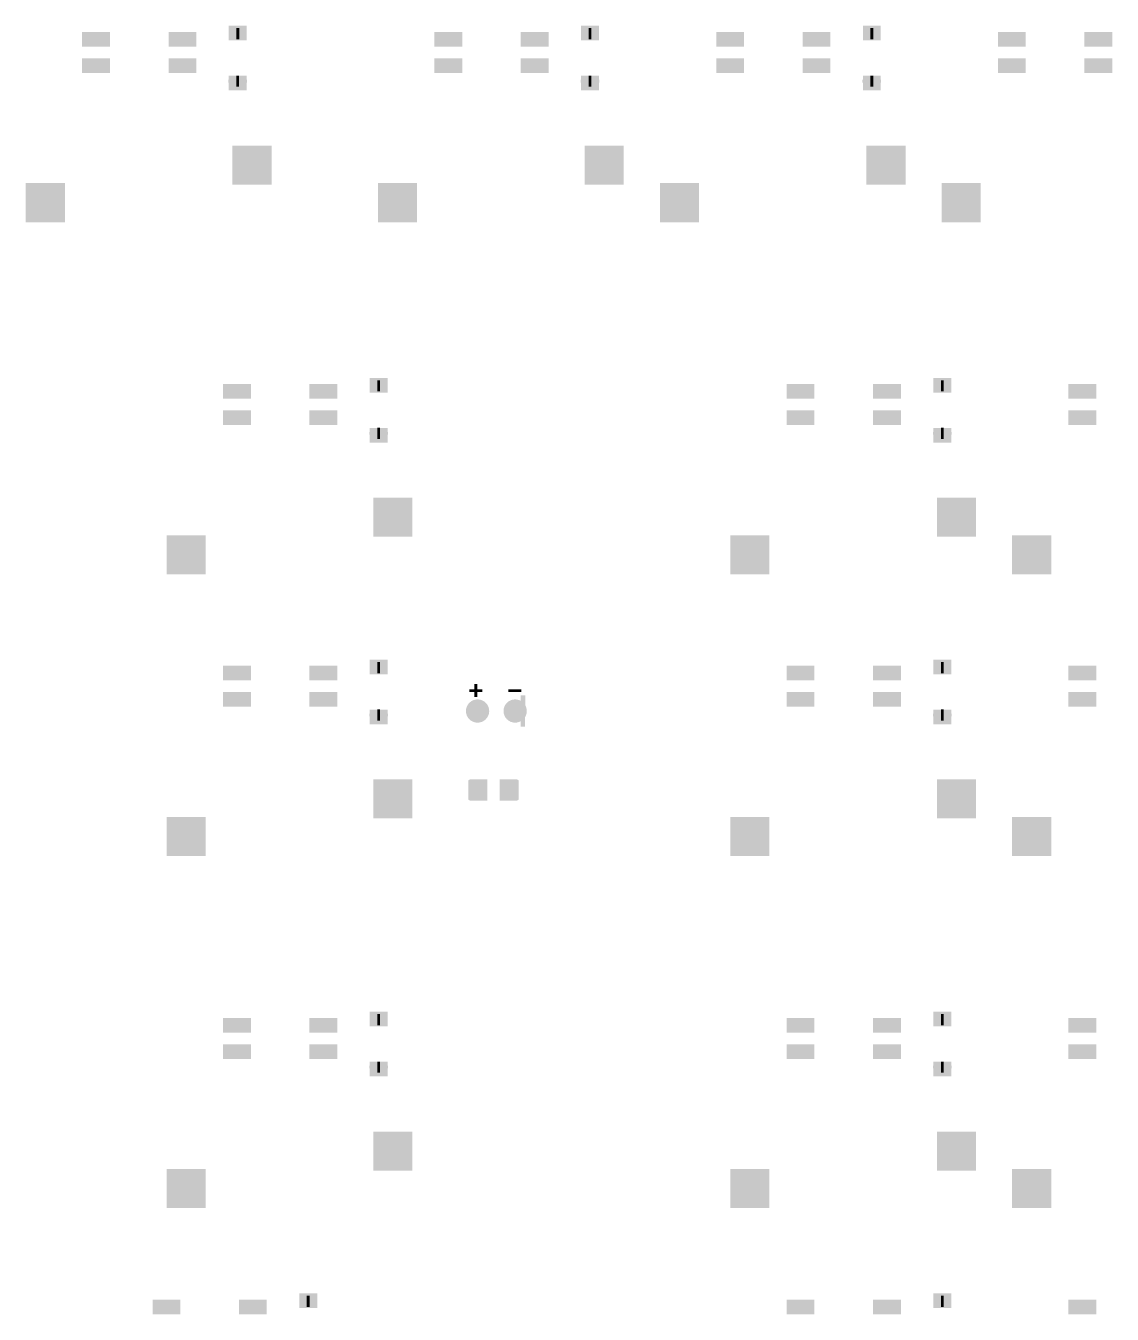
# Model space of a CAD drawing. Extents: x -38 to 13910, y -467 to 6521.
# Drawn here: x 506 to 3398, y 2987 to 6417 of the extents above; entities that cross this region are included whole.
import ezdxf

# ---------------------------------------------------------------- set-up
doc = ezdxf.new("R2010")
doc.units = 0
doc.header["$MEASUREMENT"] = 0
for name, color, linetype, true_color in [('BottomLayer', 5, 'Continuous', 0x0000ff), ('BottomPasteMaskLayer', 7, 'Continuous', 0x800000), ('BottomSolderMaskLayer', 7, 'Continuous', 0xaa00ff), ('Document', 7, 'Continuous', 0xffffff), ('Multi-Layer', 7, 'Continuous', 0xc0c0c0), ('TopSolderMaskLayer', 7, 'Continuous', 0x800080)]:
    doc.layers.add(name, color=color, linetype=linetype, true_color=true_color)

msp = doc.modelspace()

# ---------------------------------------------------------------- hatches: boundary and pattern name
at = {"layer": 'BottomLayer'}
for points in [[(1048, 6416.1), (1048, 6378.7), (1093.3, 6378.7), (1093.3, 6416.1)], [(1985.5, 6416.1), (1985.5, 6378.7), (2030.8, 6378.7), (2030.8, 6416.1)], [(2735.5, 6416.1), (2735.5, 6378.7), (2780.8, 6378.7), (2780.8, 6416.1)], [(658.4, 6398.5), (728.4, 6398.5), (728.4, 6363.5), (658.4, 6363.5)], [(888.4, 6398.5), (958.4, 6398.5), (958.4, 6363.5), (888.4, 6363.5)], [(1595.9, 6398.5), (1665.9, 6398.5), (1665.9, 6363.5), (1595.9, 6363.5)], [(1825.9, 6398.5), (1895.9, 6398.5), (1895.9, 6363.5), (1825.9, 6363.5)], [(2345.9, 6398.5), (2415.9, 6398.5), (2415.9, 6363.5), (2345.9, 6363.5)], [(2575.9, 6398.5), (2645.9, 6398.5), (2645.9, 6363.5), (2575.9, 6363.5)], [(3095.9, 6398.5), (3165.9, 6398.5), (3165.9, 6363.5), (3095.9, 6363.5)], [(3325.9, 6398.5), (3395.9, 6398.5), (3395.9, 6363.5), (3325.9, 6363.5)], [(658.4, 6328.5), (728.4, 6328.5), (728.4, 6293.5), (658.4, 6293.5)], [(888.4, 6328.5), (958.4, 6328.5), (958.4, 6293.5), (888.4, 6293.5)], [(1595.9, 6328.5), (1665.9, 6328.5), (1665.9, 6293.5), (1595.9, 6293.5)], [(1825.9, 6328.5), (1895.9, 6328.5), (1895.9, 6293.5), (1825.9, 6293.5)], [(2345.9, 6328.5), (2415.9, 6328.5), (2415.9, 6293.5), (2345.9, 6293.5)], [(2575.9, 6328.5), (2645.9, 6328.5), (2645.9, 6293.5), (2575.9, 6293.5)], [(3095.9, 6328.5), (3165.9, 6328.5), (3165.9, 6293.5), (3095.9, 6293.5)], [(3325.9, 6328.5), (3395.9, 6328.5), (3395.9, 6293.5), (3325.9, 6293.5)], [(1048, 6282.9), (1048, 6245.5), (1093.3, 6245.5), (1093.3, 6282.9)], [(1985.5, 6282.9), (1985.5, 6245.5), (2030.8, 6245.5), (2030.8, 6282.9)], [(2735.5, 6282.9), (2735.5, 6245.5), (2780.8, 6245.5), (2780.8, 6282.9)], [(1058.4, 6096), (1158.4, 6096), (1158.4, 5996), (1058.4, 5996)], [(1995.9, 6096), (2095.9, 6096), (2095.9, 5996), (1995.9, 5996)], [(2745.9, 6096), (2845.9, 6096), (2845.9, 5996), (2745.9, 5996)], [(508.4, 5996), (608.4, 5996), (608.4, 5896), (508.4, 5896)], [(1445.9, 5996), (1545.9, 5996), (1545.9, 5896), (1445.9, 5896)], [(2195.9, 5996), (2295.9, 5996), (2295.9, 5896), (2195.9, 5896)], [(2945.9, 5996), (3045.9, 5996), (3045.9, 5896), (2945.9, 5896)], [(1033.4, 5461), (1103.4, 5461), (1103.4, 5426), (1033.4, 5426)], [(1263.4, 5461), (1333.4, 5461), (1333.4, 5426), (1263.4, 5426)], [(1423, 5478.6), (1423, 5441.2), (1468.3, 5441.2), (1468.3, 5478.6)], [(2533.4, 5461), (2603.4, 5461), (2603.4, 5426), (2533.4, 5426)], [(2763.4, 5461), (2833.4, 5461), (2833.4, 5426), (2763.4, 5426)], [(2923, 5478.6), (2923, 5441.2), (2968.3, 5441.2), (2968.3, 5478.6)], [(3283.4, 5461), (3353.4, 5461), (3353.4, 5426), (3283.4, 5426)], [(1033.4, 5391), (1103.4, 5391), (1103.4, 5356), (1033.4, 5356)], [(1263.4, 5391), (1333.4, 5391), (1333.4, 5356), (1263.4, 5356)], [(2533.4, 5391), (2603.4, 5391), (2603.4, 5356), (2533.4, 5356)], [(2763.4, 5391), (2833.4, 5391), (2833.4, 5356), (2763.4, 5356)], [(3283.4, 5391), (3353.4, 5391), (3353.4, 5356), (3283.4, 5356)], [(1423, 5345.4), (1423, 5308), (1468.3, 5308), (1468.3, 5345.4)], [(2923, 5345.4), (2923, 5308), (2968.3, 5308), (2968.3, 5345.4)], [(1433.4, 5158.5), (1533.4, 5158.5), (1533.4, 5058.5), (1433.4, 5058.5)], [(2933.4, 5158.5), (3033.4, 5158.5), (3033.4, 5058.5), (2933.4, 5058.5)], [(883.4, 5058.5), (983.4, 5058.5), (983.4, 4958.5), (883.4, 4958.5)], [(2383.4, 5058.5), (2483.4, 5058.5), (2483.4, 4958.5), (2383.4, 4958.5)], [(3133.4, 5058.5), (3233.4, 5058.5), (3233.4, 4958.5), (3133.4, 4958.5)], [(1033.4, 4711), (1103.4, 4711), (1103.4, 4676), (1033.4, 4676)], [(1263.4, 4711), (1333.4, 4711), (1333.4, 4676), (1263.4, 4676)], [(1423, 4728.6), (1423, 4691.2), (1468.3, 4691.2), (1468.3, 4728.6)], [(2533.4, 4711), (2603.4, 4711), (2603.4, 4676), (2533.4, 4676)], [(2763.4, 4711), (2833.4, 4711), (2833.4, 4676), (2763.4, 4676)], [(2923, 4728.6), (2923, 4691.2), (2968.3, 4691.2), (2968.3, 4728.6)], [(3283.4, 4711), (3353.4, 4711), (3353.4, 4676), (3283.4, 4676)], [(1033.4, 4641), (1103.4, 4641), (1103.4, 4606), (1033.4, 4606)], [(1263.4, 4641), (1333.4, 4641), (1333.4, 4606), (1263.4, 4606)], [(2533.4, 4641), (2603.4, 4641), (2603.4, 4606), (2533.4, 4606)], [(2763.4, 4641), (2833.4, 4641), (2833.4, 4606), (2763.4, 4606)], [(3283.4, 4641), (3353.4, 4641), (3353.4, 4606), (3283.4, 4606)], [(1423, 4595.3), (1423, 4557.9), (1468.3, 4557.9), (1468.3, 4595.3)], [(2923, 4595.3), (2923, 4557.9), (2968.3, 4557.9), (2968.3, 4595.3)], [(1433.4, 4408.5), (1533.4, 4408.5), (1533.4, 4308.5), (1433.4, 4308.5)], [(1734, 4355.2), (1734, 4409.4), (1689.4, 4409.4), (1689.4, 4355.2)], [(1768.2, 4355.2), (1768.2, 4409.4), (1812.8, 4409.4), (1812.8, 4355.2)], [(2933.4, 4408.5), (3033.4, 4408.5), (3033.4, 4308.5), (2933.4, 4308.5)], [(883.4, 4308.5), (983.4, 4308.5), (983.4, 4208.5), (883.4, 4208.5)], [(2383.4, 4308.5), (2483.4, 4308.5), (2483.4, 4208.5), (2383.4, 4208.5)], [(3133.4, 4308.5), (3233.4, 4308.5), (3233.4, 4208.5), (3133.4, 4208.5)], [(1033.4, 3773.5), (1103.4, 3773.5), (1103.4, 3738.5), (1033.4, 3738.5)], [(1263.4, 3773.5), (1333.4, 3773.5), (1333.4, 3738.5), (1263.4, 3738.5)], [(1423, 3791.1), (1423, 3753.7), (1468.3, 3753.7), (1468.3, 3791.1)], [(2533.4, 3773.5), (2603.4, 3773.5), (2603.4, 3738.5), (2533.4, 3738.5)], [(2763.4, 3773.5), (2833.4, 3773.5), (2833.4, 3738.5), (2763.4, 3738.5)], [(2923, 3791.1), (2923, 3753.7), (2968.3, 3753.7), (2968.3, 3791.1)], [(3283.4, 3773.5), (3353.4, 3773.5), (3353.4, 3738.5), (3283.4, 3738.5)], [(1033.4, 3703.5), (1103.4, 3703.5), (1103.4, 3668.5), (1033.4, 3668.5)], [(1263.4, 3703.5), (1333.4, 3703.5), (1333.4, 3668.5), (1263.4, 3668.5)], [(2533.4, 3703.5), (2603.4, 3703.5), (2603.4, 3668.5), (2533.4, 3668.5)], [(2763.4, 3703.5), (2833.4, 3703.5), (2833.4, 3668.5), (2763.4, 3668.5)], [(3283.4, 3703.5), (3353.4, 3703.5), (3353.4, 3668.5), (3283.4, 3668.5)], [(1423, 3657.8), (1423, 3620.4), (1468.3, 3620.4), (1468.3, 3657.8)], [(2923, 3657.8), (2923, 3620.4), (2968.3, 3620.4), (2968.3, 3657.8)], [(1433.4, 3471), (1533.4, 3471), (1533.4, 3371), (1433.4, 3371)], [(2933.4, 3471), (3033.4, 3471), (3033.4, 3371), (2933.4, 3371)], [(883.4, 3371), (983.4, 3371), (983.4, 3271), (883.4, 3271)], [(2383.4, 3371), (2483.4, 3371), (2483.4, 3271), (2383.4, 3271)], [(3133.4, 3371), (3233.4, 3371), (3233.4, 3271), (3133.4, 3271)], [(845.9, 3023.5), (915.9, 3023.5), (915.9, 2988.5), (845.9, 2988.5)], [(1075.9, 3023.5), (1145.9, 3023.5), (1145.9, 2988.5), (1075.9, 2988.5)], [(1235.5, 3041.1), (1235.5, 3003.7), (1280.8, 3003.7), (1280.8, 3041.1)], [(2533.4, 3023.5), (2603.4, 3023.5), (2603.4, 2988.5), (2533.4, 2988.5)], [(2763.4, 3023.5), (2833.4, 3023.5), (2833.4, 2988.5), (2763.4, 2988.5)], [(2923, 3041.1), (2923, 3003.7), (2968.3, 3003.7), (2968.3, 3041.1)], [(3283.4, 3023.5), (3353.4, 3023.5), (3353.4, 2988.5), (3283.4, 2988.5)]]:
    msp.add_hatch(color=256, dxfattribs=at).paths.add_polyline_path(points)
at = {"layer": 'BottomPasteMaskLayer'}
for points in [[(1048, 6416.1), (1048, 6378.7), (1093.3, 6378.7), (1093.3, 6416.1)], [(1985.5, 6416.1), (1985.5, 6378.7), (2030.8, 6378.7), (2030.8, 6416.1)], [(2735.5, 6416.1), (2735.5, 6378.7), (2780.8, 6378.7), (2780.8, 6416.1)], [(658.4, 6398.5), (728.4, 6398.5), (728.4, 6363.5), (658.4, 6363.5)], [(888.4, 6398.5), (958.4, 6398.5), (958.4, 6363.5), (888.4, 6363.5)], [(1595.9, 6398.5), (1665.9, 6398.5), (1665.9, 6363.5), (1595.9, 6363.5)], [(1825.9, 6398.5), (1895.9, 6398.5), (1895.9, 6363.5), (1825.9, 6363.5)], [(2345.9, 6398.5), (2415.9, 6398.5), (2415.9, 6363.5), (2345.9, 6363.5)], [(2575.9, 6398.5), (2645.9, 6398.5), (2645.9, 6363.5), (2575.9, 6363.5)], [(3095.9, 6398.5), (3165.9, 6398.5), (3165.9, 6363.5), (3095.9, 6363.5)], [(3325.9, 6398.5), (3395.9, 6398.5), (3395.9, 6363.5), (3325.9, 6363.5)], [(658.4, 6328.5), (728.4, 6328.5), (728.4, 6293.5), (658.4, 6293.5)], [(888.4, 6328.5), (958.4, 6328.5), (958.4, 6293.5), (888.4, 6293.5)], [(1595.9, 6328.5), (1665.9, 6328.5), (1665.9, 6293.5), (1595.9, 6293.5)], [(1825.9, 6328.5), (1895.9, 6328.5), (1895.9, 6293.5), (1825.9, 6293.5)], [(2345.9, 6328.5), (2415.9, 6328.5), (2415.9, 6293.5), (2345.9, 6293.5)], [(2575.9, 6328.5), (2645.9, 6328.5), (2645.9, 6293.5), (2575.9, 6293.5)], [(3095.9, 6328.5), (3165.9, 6328.5), (3165.9, 6293.5), (3095.9, 6293.5)], [(3325.9, 6328.5), (3395.9, 6328.5), (3395.9, 6293.5), (3325.9, 6293.5)], [(1048, 6282.9), (1048, 6245.5), (1093.3, 6245.5), (1093.3, 6282.9)], [(1985.5, 6282.9), (1985.5, 6245.5), (2030.8, 6245.5), (2030.8, 6282.9)], [(2735.5, 6282.9), (2735.5, 6245.5), (2780.8, 6245.5), (2780.8, 6282.9)], [(1058.4, 6096), (1158.4, 6096), (1158.4, 5996), (1058.4, 5996)], [(1995.9, 6096), (2095.9, 6096), (2095.9, 5996), (1995.9, 5996)], [(2745.9, 6096), (2845.9, 6096), (2845.9, 5996), (2745.9, 5996)], [(508.4, 5996), (608.4, 5996), (608.4, 5896), (508.4, 5896)], [(1445.9, 5996), (1545.9, 5996), (1545.9, 5896), (1445.9, 5896)], [(2195.9, 5996), (2295.9, 5996), (2295.9, 5896), (2195.9, 5896)], [(2945.9, 5996), (3045.9, 5996), (3045.9, 5896), (2945.9, 5896)], [(1033.4, 5461), (1103.4, 5461), (1103.4, 5426), (1033.4, 5426)], [(1263.4, 5461), (1333.4, 5461), (1333.4, 5426), (1263.4, 5426)], [(1423, 5478.6), (1423, 5441.2), (1468.3, 5441.2), (1468.3, 5478.6)], [(2533.4, 5461), (2603.4, 5461), (2603.4, 5426), (2533.4, 5426)], [(2763.4, 5461), (2833.4, 5461), (2833.4, 5426), (2763.4, 5426)], [(2923, 5478.6), (2923, 5441.2), (2968.3, 5441.2), (2968.3, 5478.6)], [(3283.4, 5461), (3353.4, 5461), (3353.4, 5426), (3283.4, 5426)], [(1033.4, 5391), (1103.4, 5391), (1103.4, 5356), (1033.4, 5356)], [(1263.4, 5391), (1333.4, 5391), (1333.4, 5356), (1263.4, 5356)], [(2533.4, 5391), (2603.4, 5391), (2603.4, 5356), (2533.4, 5356)], [(2763.4, 5391), (2833.4, 5391), (2833.4, 5356), (2763.4, 5356)], [(3283.4, 5391), (3353.4, 5391), (3353.4, 5356), (3283.4, 5356)], [(1423, 5345.4), (1423, 5308), (1468.3, 5308), (1468.3, 5345.4)], [(2923, 5345.4), (2923, 5308), (2968.3, 5308), (2968.3, 5345.4)], [(1433.4, 5158.5), (1533.4, 5158.5), (1533.4, 5058.5), (1433.4, 5058.5)], [(2933.4, 5158.5), (3033.4, 5158.5), (3033.4, 5058.5), (2933.4, 5058.5)], [(883.4, 5058.5), (983.4, 5058.5), (983.4, 4958.5), (883.4, 4958.5)], [(2383.4, 5058.5), (2483.4, 5058.5), (2483.4, 4958.5), (2383.4, 4958.5)], [(3133.4, 5058.5), (3233.4, 5058.5), (3233.4, 4958.5), (3133.4, 4958.5)], [(1033.4, 4711), (1103.4, 4711), (1103.4, 4676), (1033.4, 4676)], [(1263.4, 4711), (1333.4, 4711), (1333.4, 4676), (1263.4, 4676)], [(1423, 4728.6), (1423, 4691.2), (1468.3, 4691.2), (1468.3, 4728.6)], [(2533.4, 4711), (2603.4, 4711), (2603.4, 4676), (2533.4, 4676)], [(2763.4, 4711), (2833.4, 4711), (2833.4, 4676), (2763.4, 4676)], [(2923, 4728.6), (2923, 4691.2), (2968.3, 4691.2), (2968.3, 4728.6)], [(3283.4, 4711), (3353.4, 4711), (3353.4, 4676), (3283.4, 4676)], [(1033.4, 4641), (1103.4, 4641), (1103.4, 4606), (1033.4, 4606)], [(1263.4, 4641), (1333.4, 4641), (1333.4, 4606), (1263.4, 4606)], [(2533.4, 4641), (2603.4, 4641), (2603.4, 4606), (2533.4, 4606)], [(2763.4, 4641), (2833.4, 4641), (2833.4, 4606), (2763.4, 4606)], [(3283.4, 4641), (3353.4, 4641), (3353.4, 4606), (3283.4, 4606)], [(1423, 4595.3), (1423, 4557.9), (1468.3, 4557.9), (1468.3, 4595.3)], [(2923, 4595.3), (2923, 4557.9), (2968.3, 4557.9), (2968.3, 4595.3)], [(1433.4, 4408.5), (1533.4, 4408.5), (1533.4, 4308.5), (1433.4, 4308.5)], [(1733.4, 4357.1), (1733.4, 4373.6), (1715.9, 4373.6), (1715.9, 4391.3), (1733.2, 4391.3), (1733.4, 4407.5), (1731.4, 4409.4), (1686.1, 4409.4), (1684.2, 4407.5), (1684.2, 4357.1), (1686.1, 4355.1), (1731.4, 4355.1)], [(1818, 4357.1), (1818, 4407.5), (1816.1, 4409.4), (1770.8, 4409.4), (1768.8, 4407.5), (1768.6, 4391.3), (1786.3, 4391.3), (1786.3, 4373.6), (1769, 4373.6), (1768.8, 4357.1), (1770.8, 4355.1), (1816.1, 4355.1)], [(2933.4, 4408.5), (3033.4, 4408.5), (3033.4, 4308.5), (2933.4, 4308.5)], [(883.4, 4308.5), (983.4, 4308.5), (983.4, 4208.5), (883.4, 4208.5)], [(2383.4, 4308.5), (2483.4, 4308.5), (2483.4, 4208.5), (2383.4, 4208.5)], [(3133.4, 4308.5), (3233.4, 4308.5), (3233.4, 4208.5), (3133.4, 4208.5)], [(1033.4, 3773.5), (1103.4, 3773.5), (1103.4, 3738.5), (1033.4, 3738.5)], [(1263.4, 3773.5), (1333.4, 3773.5), (1333.4, 3738.5), (1263.4, 3738.5)], [(1423, 3791.1), (1423, 3753.7), (1468.3, 3753.7), (1468.3, 3791.1)], [(2533.4, 3773.5), (2603.4, 3773.5), (2603.4, 3738.5), (2533.4, 3738.5)], [(2763.4, 3773.5), (2833.4, 3773.5), (2833.4, 3738.5), (2763.4, 3738.5)], [(2923, 3791.1), (2923, 3753.7), (2968.3, 3753.7), (2968.3, 3791.1)], [(3283.4, 3773.5), (3353.4, 3773.5), (3353.4, 3738.5), (3283.4, 3738.5)], [(1033.4, 3703.5), (1103.4, 3703.5), (1103.4, 3668.5), (1033.4, 3668.5)], [(1263.4, 3703.5), (1333.4, 3703.5), (1333.4, 3668.5), (1263.4, 3668.5)], [(2533.4, 3703.5), (2603.4, 3703.5), (2603.4, 3668.5), (2533.4, 3668.5)], [(2763.4, 3703.5), (2833.4, 3703.5), (2833.4, 3668.5), (2763.4, 3668.5)], [(3283.4, 3703.5), (3353.4, 3703.5), (3353.4, 3668.5), (3283.4, 3668.5)], [(1423, 3657.8), (1423, 3620.4), (1468.3, 3620.4), (1468.3, 3657.8)], [(2923, 3657.8), (2923, 3620.4), (2968.3, 3620.4), (2968.3, 3657.8)], [(1433.4, 3471), (1533.4, 3471), (1533.4, 3371), (1433.4, 3371)], [(2933.4, 3471), (3033.4, 3471), (3033.4, 3371), (2933.4, 3371)], [(883.4, 3371), (983.4, 3371), (983.4, 3271), (883.4, 3271)], [(2383.4, 3371), (2483.4, 3371), (2483.4, 3271), (2383.4, 3271)], [(3133.4, 3371), (3233.4, 3371), (3233.4, 3271), (3133.4, 3271)], [(845.9, 3023.5), (915.9, 3023.5), (915.9, 2988.5), (845.9, 2988.5)], [(1075.9, 3023.5), (1145.9, 3023.5), (1145.9, 2988.5), (1075.9, 2988.5)], [(1235.5, 3041.1), (1235.5, 3003.7), (1280.8, 3003.7), (1280.8, 3041.1)], [(2533.4, 3023.5), (2603.4, 3023.5), (2603.4, 2988.5), (2533.4, 2988.5)], [(2763.4, 3023.5), (2833.4, 3023.5), (2833.4, 2988.5), (2763.4, 2988.5)], [(2923, 3041.1), (2923, 3003.7), (2968.3, 3003.7), (2968.3, 3041.1)], [(3283.4, 3023.5), (3353.4, 3023.5), (3353.4, 2988.5), (3283.4, 2988.5)]]:
    msp.add_hatch(color=256, dxfattribs=at).paths.add_polyline_path(points)
at = {"layer": 'BottomSolderMaskLayer'}
for points in [[(1046.8, 6417), (1046.8, 6377.9), (1094.5, 6377.9), (1094.5, 6417)], [(1984.3, 6417), (1984.3, 6377.9), (2032, 6377.9), (2032, 6417)], [(2734.3, 6417), (2734.3, 6377.9), (2782, 6377.9), (2782, 6417)], [(656.4, 6400.5), (730.4, 6400.5), (730.4, 6361.5), (656.4, 6361.5)], [(886.4, 6400.5), (960.4, 6400.5), (960.4, 6361.5), (886.4, 6361.5)], [(1593.9, 6400.5), (1667.9, 6400.5), (1667.9, 6361.5), (1593.9, 6361.5)], [(1823.9, 6400.5), (1897.9, 6400.5), (1897.9, 6361.5), (1823.9, 6361.5)], [(2343.9, 6400.5), (2417.9, 6400.5), (2417.9, 6361.5), (2343.9, 6361.5)], [(2573.9, 6400.5), (2647.9, 6400.5), (2647.9, 6361.5), (2573.9, 6361.5)], [(3093.9, 6400.5), (3167.9, 6400.5), (3167.9, 6361.5), (3093.9, 6361.5)], [(3323.9, 6400.5), (3397.9, 6400.5), (3397.9, 6361.5), (3323.9, 6361.5)], [(656.4, 6330.5), (730.4, 6330.5), (730.4, 6291.5), (656.4, 6291.5)], [(886.4, 6330.5), (960.4, 6330.5), (960.4, 6291.5), (886.4, 6291.5)], [(1593.9, 6330.5), (1667.9, 6330.5), (1667.9, 6291.5), (1593.9, 6291.5)], [(1823.9, 6330.5), (1897.9, 6330.5), (1897.9, 6291.5), (1823.9, 6291.5)], [(2343.9, 6330.5), (2417.9, 6330.5), (2417.9, 6291.5), (2343.9, 6291.5)], [(2573.9, 6330.5), (2647.9, 6330.5), (2647.9, 6291.5), (2573.9, 6291.5)], [(3093.9, 6330.5), (3167.9, 6330.5), (3167.9, 6291.5), (3093.9, 6291.5)], [(3323.9, 6330.5), (3397.9, 6330.5), (3397.9, 6291.5), (3323.9, 6291.5)], [(1046.8, 6283.7), (1046.8, 6244.7), (1094.5, 6244.7), (1094.5, 6283.7)], [(1984.3, 6283.7), (1984.3, 6244.7), (2032, 6244.7), (2032, 6283.7)], [(2734.3, 6283.7), (2734.3, 6244.7), (2782, 6244.7), (2782, 6283.7)], [(1056.4, 6098), (1160.4, 6098), (1160.4, 5994), (1056.4, 5994)], [(1993.9, 6098), (2097.9, 6098), (2097.9, 5994), (1993.9, 5994)], [(2743.9, 6098), (2847.9, 6098), (2847.9, 5994), (2743.9, 5994)], [(506.4, 5998), (610.4, 5998), (610.4, 5894), (506.4, 5894)], [(1443.9, 5998), (1547.9, 5998), (1547.9, 5894), (1443.9, 5894)], [(2193.9, 5998), (2297.9, 5998), (2297.9, 5894), (2193.9, 5894)], [(2943.9, 5998), (3047.9, 5998), (3047.9, 5894), (2943.9, 5894)], [(1031.4, 5463), (1105.4, 5463), (1105.4, 5424), (1031.4, 5424)], [(1261.4, 5463), (1335.4, 5463), (1335.4, 5424), (1261.4, 5424)], [(1421.8, 5479.4), (1421.8, 5440.4), (1469.5, 5440.4), (1469.5, 5479.4)], [(2531.4, 5463), (2605.4, 5463), (2605.4, 5424), (2531.4, 5424)], [(2761.4, 5463), (2835.4, 5463), (2835.4, 5424), (2761.4, 5424)], [(2921.8, 5479.4), (2921.8, 5440.4), (2969.5, 5440.4), (2969.5, 5479.4)], [(3281.4, 5463), (3355.4, 5463), (3355.4, 5424), (3281.4, 5424)], [(1031.4, 5393), (1105.4, 5393), (1105.4, 5354), (1031.4, 5354)], [(1261.4, 5393), (1335.4, 5393), (1335.4, 5354), (1261.4, 5354)], [(2531.4, 5393), (2605.4, 5393), (2605.4, 5354), (2531.4, 5354)], [(2761.4, 5393), (2835.4, 5393), (2835.4, 5354), (2761.4, 5354)], [(3281.4, 5393), (3355.4, 5393), (3355.4, 5354), (3281.4, 5354)], [(1421.8, 5346.2), (1421.8, 5307.1), (1469.5, 5307.1), (1469.5, 5346.2)], [(2921.8, 5346.2), (2921.8, 5307.1), (2969.5, 5307.1), (2969.5, 5346.2)], [(1431.4, 5160.5), (1535.4, 5160.5), (1535.4, 5056.5), (1431.4, 5056.5)], [(2931.4, 5160.5), (3035.4, 5160.5), (3035.4, 5056.5), (2931.4, 5056.5)], [(881.4, 5060.5), (985.4, 5060.5), (985.4, 4956.5), (881.4, 4956.5)], [(2381.4, 5060.5), (2485.4, 5060.5), (2485.4, 4956.5), (2381.4, 4956.5)], [(3131.4, 5060.5), (3235.4, 5060.5), (3235.4, 4956.5), (3131.4, 4956.5)], [(1031.4, 4713), (1105.4, 4713), (1105.4, 4674), (1031.4, 4674)], [(1261.4, 4713), (1335.4, 4713), (1335.4, 4674), (1261.4, 4674)], [(1421.8, 4729.4), (1421.8, 4690.4), (1469.5, 4690.4), (1469.5, 4729.4)], [(2531.4, 4713), (2605.4, 4713), (2605.4, 4674), (2531.4, 4674)], [(2761.4, 4713), (2835.4, 4713), (2835.4, 4674), (2761.4, 4674)], [(2921.8, 4729.4), (2921.8, 4690.4), (2969.5, 4690.4), (2969.5, 4729.4)], [(3281.4, 4713), (3355.4, 4713), (3355.4, 4674), (3281.4, 4674)], [(1031.4, 4643), (1105.4, 4643), (1105.4, 4604), (1031.4, 4604)], [(1261.4, 4643), (1335.4, 4643), (1335.4, 4604), (1261.4, 4604)], [(2531.4, 4643), (2605.4, 4643), (2605.4, 4604), (2531.4, 4604)], [(2761.4, 4643), (2835.4, 4643), (2835.4, 4604), (2761.4, 4604)], [(3281.4, 4643), (3355.4, 4643), (3355.4, 4604), (3281.4, 4604)], [(1677.8, 4592.5, 1), (1739.8, 4592.5, 1)], [(1777.8, 4592.5, 1), (1839.8, 4592.5, 1)], [(1421.8, 4596.2), (1421.8, 4557.1), (1469.5, 4557.1), (1469.5, 4596.2)], [(2921.8, 4596.2), (2921.8, 4557.1), (2969.5, 4557.1), (2969.5, 4596.2)], [(1431.4, 4410.5), (1535.4, 4410.5), (1535.4, 4306.5), (1431.4, 4306.5)], [(1735, 4354.2), (1735, 4410.4), (1688.4, 4410.4), (1688.4, 4354.2)], [(1767.2, 4354.2), (1767.2, 4410.4), (1813.8, 4410.4), (1813.8, 4354.2)], [(2931.4, 4410.5), (3035.4, 4410.5), (3035.4, 4306.5), (2931.4, 4306.5)], [(881.4, 4310.5), (985.4, 4310.5), (985.4, 4206.5), (881.4, 4206.5)], [(2381.4, 4310.5), (2485.4, 4310.5), (2485.4, 4206.5), (2381.4, 4206.5)], [(3131.4, 4310.5), (3235.4, 4310.5), (3235.4, 4206.5), (3131.4, 4206.5)], [(1031.4, 3775.5), (1105.4, 3775.5), (1105.4, 3736.5), (1031.4, 3736.5)], [(1261.4, 3775.5), (1335.4, 3775.5), (1335.4, 3736.5), (1261.4, 3736.5)], [(1421.8, 3791.9), (1421.8, 3752.9), (1469.5, 3752.9), (1469.5, 3791.9)], [(2531.4, 3775.5), (2605.4, 3775.5), (2605.4, 3736.5), (2531.4, 3736.5)], [(2761.4, 3775.5), (2835.4, 3775.5), (2835.4, 3736.5), (2761.4, 3736.5)], [(2921.8, 3791.9), (2921.8, 3752.9), (2969.5, 3752.9), (2969.5, 3791.9)], [(3281.4, 3775.5), (3355.4, 3775.5), (3355.4, 3736.5), (3281.4, 3736.5)], [(1031.4, 3705.5), (1105.4, 3705.5), (1105.4, 3666.5), (1031.4, 3666.5)], [(1261.4, 3705.5), (1335.4, 3705.5), (1335.4, 3666.5), (1261.4, 3666.5)], [(2531.4, 3705.5), (2605.4, 3705.5), (2605.4, 3666.5), (2531.4, 3666.5)], [(2761.4, 3705.5), (2835.4, 3705.5), (2835.4, 3666.5), (2761.4, 3666.5)], [(3281.4, 3705.5), (3355.4, 3705.5), (3355.4, 3666.5), (3281.4, 3666.5)], [(1421.8, 3658.6), (1421.8, 3619.6), (1469.5, 3619.6), (1469.5, 3658.6)], [(2921.8, 3658.6), (2921.8, 3619.6), (2969.5, 3619.6), (2969.5, 3658.6)], [(1431.4, 3473), (1535.4, 3473), (1535.4, 3369), (1431.4, 3369)], [(2931.4, 3473), (3035.4, 3473), (3035.4, 3369), (2931.4, 3369)], [(881.4, 3373), (985.4, 3373), (985.4, 3269), (881.4, 3269)], [(2381.4, 3373), (2485.4, 3373), (2485.4, 3269), (2381.4, 3269)], [(3131.4, 3373), (3235.4, 3373), (3235.4, 3269), (3131.4, 3269)], [(843.9, 3025.5), (917.9, 3025.5), (917.9, 2986.5), (843.9, 2986.5)], [(1073.9, 3025.5), (1147.9, 3025.5), (1147.9, 2986.5), (1073.9, 2986.5)], [(1234.3, 3041.9), (1234.3, 3002.8), (1282, 3002.8), (1282, 3041.9)], [(2531.4, 3025.5), (2605.4, 3025.5), (2605.4, 2986.5), (2531.4, 2986.5)], [(2761.4, 3025.5), (2835.4, 3025.5), (2835.4, 2986.5), (2761.4, 2986.5)], [(2921.8, 3041.9), (2921.8, 3002.8), (2969.5, 3002.8), (2969.5, 3041.9)], [(3281.4, 3025.5), (3355.4, 3025.5), (3355.4, 2986.5), (3281.4, 2986.5)]]:
    msp.add_hatch(color=256, dxfattribs=at).paths.add_polyline_path(points)
at = {"layer": 'Document'}
for points in [[(1066.9, 6410.7), (1074.4, 6410.7), (1074.4, 6380.9), (1066.9, 6380.9)], [(2004.4, 6410.7), (2011.9, 6410.7), (2011.9, 6380.9), (2004.4, 6380.9)], [(2754.4, 6410.7), (2761.9, 6410.7), (2761.9, 6380.9), (2754.4, 6380.9)], [(1066.8, 6254.6), (1074.3, 6254.6), (1074.3, 6284.5), (1066.8, 6284.5)], [(2004.3, 6254.6), (2011.8, 6254.6), (2011.8, 6284.5), (2004.3, 6284.5)], [(2754.3, 6254.6), (2761.8, 6254.6), (2761.8, 6284.5), (2754.3, 6284.5)], [(1045.6, 6265.8), (1095.4, 6265.8), (1095.4, 6273.3), (1045.6, 6273.3)], [(1983.2, 6265.8), (2032.9, 6265.8), (2032.9, 6273.3), (1983.2, 6273.3)], [(2733.2, 6265.8), (2782.9, 6265.8), (2782.9, 6273.3), (2733.2, 6273.3)], [(1441.9, 5473.2), (1449.4, 5473.2), (1449.4, 5443.4), (1441.9, 5443.4)], [(2941.9, 5473.2), (2949.4, 5473.2), (2949.4, 5443.4), (2941.9, 5443.4)], [(1420.6, 5328.3), (1470.4, 5328.3), (1470.4, 5335.8), (1420.6, 5335.8)], [(1441.8, 5317.1), (1449.3, 5317.1), (1449.3, 5346.9), (1441.8, 5346.9)], [(2920.7, 5328.3), (2970.4, 5328.3), (2970.4, 5335.8), (2920.7, 5335.8)], [(2941.8, 5317.1), (2949.3, 5317.1), (2949.3, 5346.9), (2941.8, 5346.9)], [(1441.9, 4723.2), (1449.4, 4723.2), (1449.4, 4693.3), (1441.9, 4693.3)], [(2941.9, 4723.2), (2949.4, 4723.2), (2949.4, 4693.3), (2941.9, 4693.3)], [(1721.6, 4650.6), (1687, 4650.6), (1687, 4643.2), (1721.6, 4643.2)], [(1700.6, 4664.2), (1700.6, 4629.6), (1708.1, 4629.6), (1708.1, 4664.2)], [(1824.9, 4650.6), (1790.3, 4650.6), (1790.3, 4643.2), (1824.9, 4643.2)], [(1823.3, 4634.3), (1823.3, 4550.8), (1834.7, 4550.8), (1834.7, 4551.2), (1835.9, 4634.3)], [(1441.8, 4567.1), (1449.3, 4567.1), (1449.3, 4596.9), (1441.8, 4596.9)], [(2941.8, 4567.1), (2949.3, 4567.1), (2949.3, 4596.9), (2941.8, 4596.9)], [(1420.6, 4578.3), (1470.4, 4578.3), (1470.4, 4585.7), (1420.6, 4585.7)], [(2920.7, 4578.3), (2970.4, 4578.3), (2970.4, 4585.7), (2920.7, 4585.7)], [(1441.9, 3785.7), (1449.4, 3785.7), (1449.4, 3755.8), (1441.9, 3755.8)], [(2941.9, 3785.7), (2949.4, 3785.7), (2949.4, 3755.8), (2941.9, 3755.8)], [(1420.6, 3640.8), (1470.4, 3640.8), (1470.4, 3648.2), (1420.6, 3648.2)], [(1441.8, 3629.6), (1449.3, 3629.6), (1449.3, 3659.4), (1441.8, 3659.4)], [(2920.7, 3640.8), (2970.4, 3640.8), (2970.4, 3648.2), (2920.7, 3648.2)], [(2941.8, 3629.6), (2949.3, 3629.6), (2949.3, 3659.4), (2941.8, 3659.4)], [(1254.4, 3035.7), (1261.9, 3035.7), (1261.9, 3005.8), (1254.4, 3005.8)], [(2941.9, 3035.7), (2949.4, 3035.7), (2949.4, 3005.8), (2941.9, 3005.8)]]:
    msp.add_hatch(color=256, dxfattribs=at).paths.add_polyline_path(points)
at = {"layer": 'Multi-Layer'}
for points in [[(1678.8, 4592.5, 1), (1738.8, 4592.5, 1)], [(1778.8, 4592.5, 1), (1838.8, 4592.5, 1)]]:
    msp.add_hatch(color=256, dxfattribs=at).paths.add_polyline_path(points)
at = {"layer": 'TopSolderMaskLayer'}
for points in [[(1677.8, 4592.5, 1), (1739.8, 4592.5, 1)], [(1777.8, 4592.5, 1), (1839.8, 4592.5, 1)]]:
    msp.add_hatch(color=256, dxfattribs=at).paths.add_polyline_path(points)

doc.saveas('drawing.dxf')
